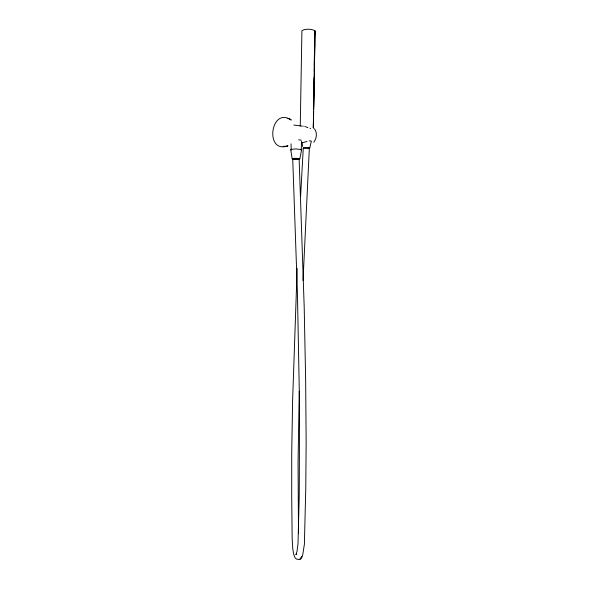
<?xml version="1.0" encoding="UTF-8"?>
<svg xmlns="http://www.w3.org/2000/svg" width="589" height="589" viewBox="0 0 589 589"><rect width="100%" height="100%" fill="white"/><g stroke="black" fill="none" stroke-linecap="round" stroke-linejoin="round"><path stroke-width="0.88" d="M313.576 111.409L313.311 127.872L313.606 111.38M313.65 106.845L314.121 77.638M314.231 71.247L314.673 43.873M314.82 34.744L314.879 31.092M291.062 143.849L291.209 150.247M300.257 126.09L301.921 30.643C305.183 28.677 311.971 28.699 315.056 30.937L313.355 128.218M301.494 141.279L301.244 150.342M314.224 65.593L314.607 43.579M313.642 109.583L315.056 30.937M299.241 391.192L298.049 462.52L298.49 533.317M303.033 280.511L309.343 148.303L303.276 148.067L300.589 196.682M297.158 268.341L292.593 401.278L291.732 452.33L291.702 495.695L292.159 538.42L292.785 548.933L293.631 554.08L295.001 557.702L296.407 559.042L299.278 559.55L301.539 557.518L302.694 554.956L304.388 544.229L305.772 488.288L306.155 442.133L305.662 380.766L304.189 306.795L299.138 159.229M311.301 141.242L309.718 148.266M299.816 158.92A3.836 0.479 1 0 0 294.323 158.36A3.836 0.479 1 0 0 293.845 159.177A3.836 0.479 1 0 0 299.816 158.92L301.627 149.635L295.833 148.892L290.694 149.437L292.166 158.78M296.576 553.888L295.899 554.728L297.04 551.201L297.997 543.838L299.234 495.857L299.573 406.381L297.46 294.235L292.74 159.501M313.746 142.251C316.808 138.592 317.434 132.599 314.423 128.726M287.623 145.998L287.992 145.8C264.343 154.406 270.491 105.895 291.246 120.053L290.414 119.331M309.659 148.413L307.87 148.524A3.284 0.412 1 0 0 309.328 148.03A3.284 0.412 1 0 0 304.756 147.795A3.284 0.412 1 0 0 303.696 148.362M306.95 141.478L301.296 143.002M287.388 146.079L283.095 146.403M309.137 140.845L310.926 140.918M298.645 139.799L301.251 140.219M293.793 125.037L302.444 126.149M310.013 128.409L310.609 128.527M303.725 126.201L304.255 126.318M287.874 118.367L290.186 119.258M305.338 126.62L307.929 127.673M302.098 142.884L302.643 146.514M292.991 159.671A3.203 0.471 -2.4 0 1 295.928 158.89A3.203 0.471 -2.4 0 1 298.895 159.42M309.188 148.075L308.82 148.053L309.188 148.075M301.951 556.929L300.228 559.108L301.951 556.929"/></g></svg>
